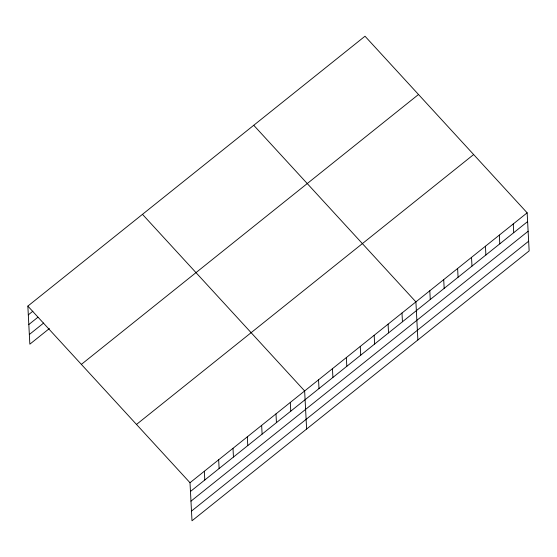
<?xml version="1.0" encoding="UTF-8"?>
<svg xmlns="http://www.w3.org/2000/svg" width="557" height="557" viewBox="0 0 557 557"><rect width="100%" height="100%" fill="white"/><g stroke="black" fill="none" stroke-linecap="round" stroke-linejoin="round"><path stroke-width="0.84" d="M27.85 306.106L365.002 36.219L527.152 212.83L529.15 250.894L191.998 520.781L190.007 482.717L27.85 306.106L29.848 344.17L49.385 328.533M28.31 314.858L32.87 311.203M28.818 324.529L37.932 317.232M29.34 334.499L43.669 323.025M81.364 364.389L418.509 94.495M136.493 424.441L473.645 154.547M190.007 482.717L527.152 212.83M190.466 491.462L527.611 221.575M190.974 501.14L528.12 231.246M191.497 511.11L528.642 241.216M253.741 125.283L415.898 301.894L417.889 339.958M142.481 214.348L304.637 390.958L306.628 429.022M513.248 223.963L513.707 232.708M499.344 235.096L499.796 243.841M485.432 246.229L485.892 254.974M471.528 257.362L471.981 266.107M457.617 268.495L458.077 277.24M443.713 279.628L444.166 288.373M429.802 290.761L430.262 299.506M401.987 313.027L402.446 321.772M388.083 324.16L388.542 332.905M374.172 335.293L374.631 344.038M360.268 346.426L360.727 355.171M346.357 357.559L346.816 366.304M332.452 368.692L332.912 377.437M318.541 379.825L319.001 388.57M290.308 402.426L290.768 411.17M275.98 413.9L276.439 422.645M261.651 425.367L262.11 434.112M247.322 436.841L247.781 445.586M232.993 448.308L233.453 457.053M218.664 459.776L219.124 468.528M204.335 471.25L204.795 479.995"/></g></svg>
